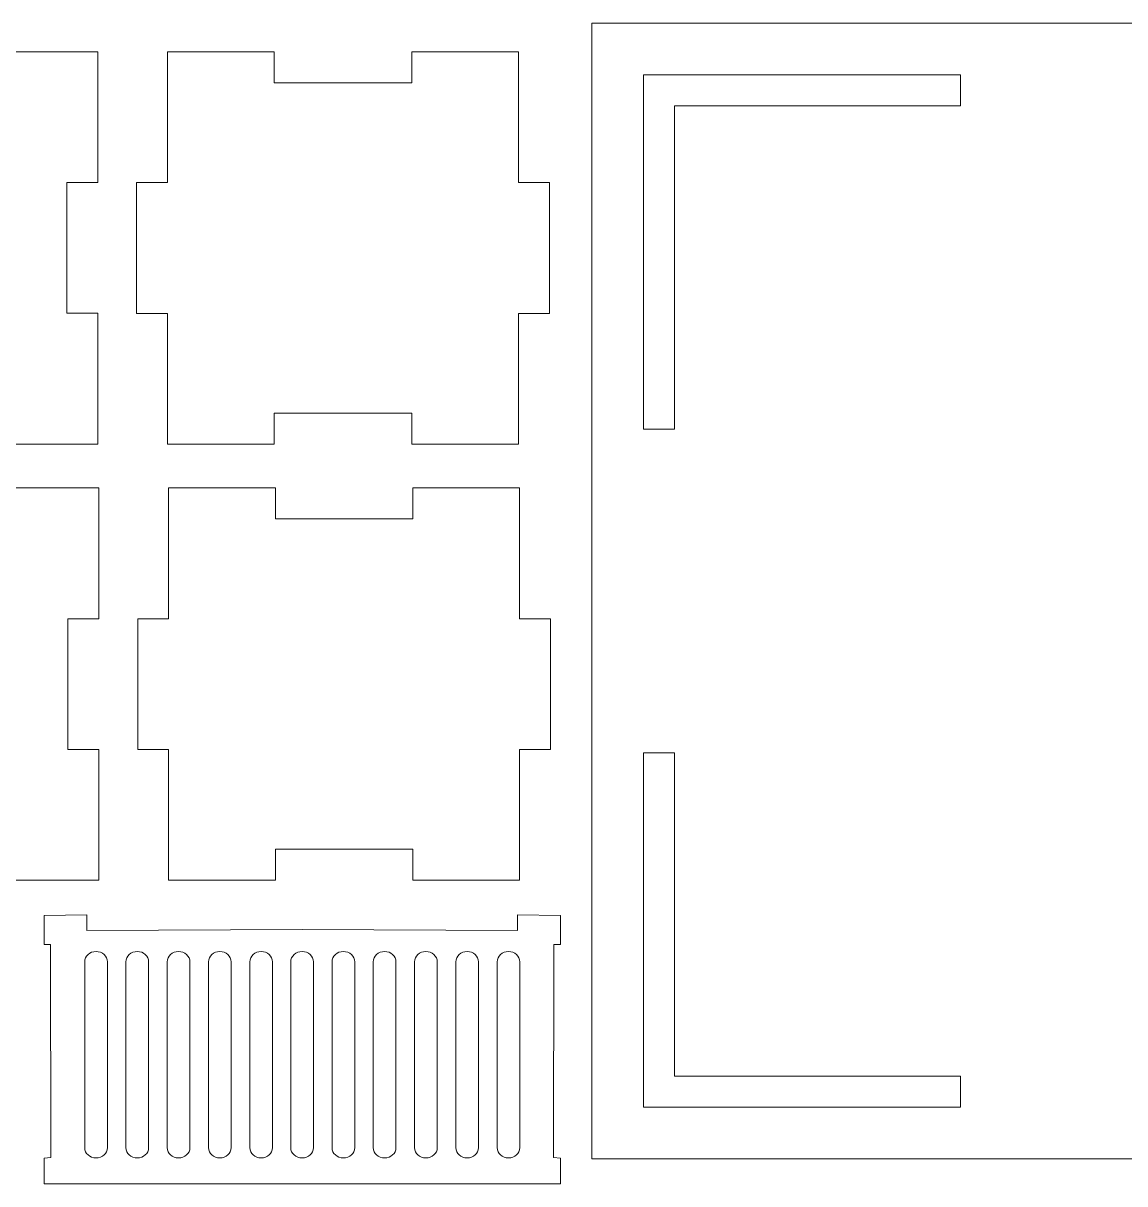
# Model space of a CAD drawing. Header units: millimetres. Extents: x -494 to 494, y -418 to 418.
# Drawn here: x -385.3 to -278.6, y 15.2 to 127.6 of the extents above; entities that cross this region are included whole.
import ezdxf

# ---------------------------------------------------------------- set-up
doc = ezdxf.new("R2010")
doc.units = ezdxf.units.MM
doc.header["$MEASUREMENT"] = 0

msp = doc.modelspace()

# ---------------------------------------------------------------- linework, layer by layer
at = {"lineweight": 9}
for points, knots in [([(-330.2269, 127.6083), (-330.2269, 127.6083), (-330.2269, 17.6083), (-330.2269, 17.6083), (-330.2269, 17.6083), (-330.2269, 17.6083), (-120.2269, 17.6083), (-120.2269, 17.6083), (-120.2269, 17.6083), (-120.2269, 17.6083), (-120.2269, 127.6083), (-120.2269, 127.6083), (-120.2269, 127.6083), (-120.2269, 127.6083), (-330.2269, 127.6083), (-330.2269, 127.6083)], [0, 0, 0, 0, 0.2, 0.2, 0.2, 0.2, 0.4, 0.4, 0.4, 0.4, 0.6, 0.6, 0.6, 0.6, 1, 1, 1, 1]), ([(-431.456, 124.836), (-431.456, 124.836), (-458.116, 124.836), (-458.116, 124.836), (-458.116, 124.836), (-458.116, 124.836), (-458.116, 112.166), (-458.116, 112.166), (-458.116, 112.166), (-458.116, 112.166), (-455.116, 112.166), (-455.116, 112.166), (-455.116, 112.166), (-455.116, 112.166), (-455.116, 99.506), (-455.116, 99.506), (-455.116, 99.506), (-455.116, 99.506), (-458.116, 99.506), (-458.116, 99.506), (-458.116, 99.506), (-458.116, 99.506), (-458.116, 86.836), (-458.116, 86.836), (-458.116, 86.836), (-458.116, 86.836), (-431.456, 86.836), (-431.456, 86.836), (-431.456, 86.836), (-431.456, 86.836), (-431.456, 89.836), (-431.456, 89.836), (-431.456, 89.836), (-431.456, 89.836), (-404.786, 89.836), (-404.786, 89.836), (-404.786, 89.836), (-404.786, 89.836), (-404.786, 86.836), (-404.786, 86.836), (-404.786, 86.836), (-404.786, 86.836), (-378.116, 86.836), (-378.116, 86.836), (-378.116, 86.836), (-378.116, 86.836), (-378.116, 99.506), (-378.116, 99.506), (-378.116, 99.506), (-378.116, 99.506), (-381.116, 99.506), (-381.116, 99.506), (-381.116, 99.506), (-381.116, 99.506), (-381.116, 112.166), (-381.116, 112.166), (-381.116, 112.166), (-381.116, 112.166), (-378.116, 112.166), (-378.116, 112.166), (-378.116, 112.166), (-378.116, 112.166), (-378.116, 124.836), (-378.116, 124.836), (-378.116, 124.836), (-378.116, 124.836), (-404.786, 124.836), (-404.786, 124.836), (-404.786, 124.836), (-404.786, 124.836), (-404.786, 121.836), (-404.786, 121.836), (-404.786, 121.836), (-404.786, 121.836), (-431.456, 121.836), (-431.456, 121.836), (-431.456, 121.836), (-431.456, 121.836), (-431.456, 124.836), (-431.456, 124.836)], [0, 0, 0, 0, 0.04761905, 0.04761905, 0.04761905, 0.04761905, 0.0952381, 0.0952381, 0.0952381, 0.0952381, 0.14285714, 0.14285714, 0.14285714, 0.14285714, 0.19047619, 0.19047619, 0.19047619, 0.19047619, 0.23809524, 0.23809524, 0.23809524, 0.23809524, 0.28571429, 0.28571429, 0.28571429, 0.28571429, 0.33333333, 0.33333333, 0.33333333, 0.33333333, 0.38095238, 0.38095238, 0.38095238, 0.38095238, 0.42857143, 0.42857143, 0.42857143, 0.42857143, 0.47619048, 0.47619048, 0.47619048, 0.47619048, 0.52380952, 0.52380952, 0.52380952, 0.52380952, 0.57142857, 0.57142857, 0.57142857, 0.57142857, 0.61904762, 0.61904762, 0.61904762, 0.61904762, 0.66666667, 0.66666667, 0.66666667, 0.66666667, 0.71428571, 0.71428571, 0.71428571, 0.71428571, 0.76190476, 0.76190476, 0.76190476, 0.76190476, 0.80952381, 0.80952381, 0.80952381, 0.80952381, 0.85714286, 0.85714286, 0.85714286, 0.85714286, 0.9047619, 0.9047619, 0.9047619, 0.9047619, 1, 1, 1, 1]), ([(-361.006, 124.836), (-361.006, 124.836), (-371.346, 124.836), (-371.346, 124.836), (-371.346, 124.836), (-371.346, 124.836), (-371.346, 112.166), (-371.346, 112.166), (-371.346, 112.166), (-371.346, 112.166), (-374.346, 112.166), (-374.346, 112.166), (-374.346, 112.166), (-374.346, 112.166), (-374.346, 99.496), (-374.346, 99.496), (-374.346, 99.496), (-374.346, 99.496), (-371.346, 99.496), (-371.346, 99.496), (-371.346, 99.496), (-371.346, 99.496), (-371.346, 86.836), (-371.346, 86.836), (-371.346, 86.836), (-371.346, 86.836), (-361.006, 86.836), (-361.006, 86.836), (-361.006, 86.836), (-361.006, 86.836), (-361.006, 89.836), (-361.006, 89.836), (-361.006, 89.836), (-361.006, 89.836), (-347.676, 89.836), (-347.676, 89.836), (-347.676, 89.836), (-347.676, 89.836), (-347.676, 86.836), (-347.676, 86.836), (-347.676, 86.836), (-347.676, 86.836), (-337.346, 86.836), (-337.346, 86.836), (-337.346, 86.836), (-337.346, 86.836), (-337.346, 99.496), (-337.346, 99.496), (-337.346, 99.496), (-337.346, 99.496), (-334.346, 99.496), (-334.346, 99.496), (-334.346, 99.496), (-334.346, 99.496), (-334.346, 112.166), (-334.346, 112.166), (-334.346, 112.166), (-334.346, 112.166), (-337.346, 112.166), (-337.346, 112.166), (-337.346, 112.166), (-337.346, 112.166), (-337.346, 124.836), (-337.346, 124.836), (-337.346, 124.836), (-337.346, 124.836), (-347.676, 124.836), (-347.676, 124.836), (-347.676, 124.836), (-347.676, 124.836), (-347.676, 121.836), (-347.676, 121.836), (-347.676, 121.836), (-347.676, 121.836), (-361.006, 121.836), (-361.006, 121.836), (-361.006, 121.836), (-361.006, 121.836), (-361.006, 124.836), (-361.006, 124.836)], [0, 0, 0, 0, 0.04761905, 0.04761905, 0.04761905, 0.04761905, 0.0952381, 0.0952381, 0.0952381, 0.0952381, 0.14285714, 0.14285714, 0.14285714, 0.14285714, 0.19047619, 0.19047619, 0.19047619, 0.19047619, 0.23809524, 0.23809524, 0.23809524, 0.23809524, 0.28571429, 0.28571429, 0.28571429, 0.28571429, 0.33333333, 0.33333333, 0.33333333, 0.33333333, 0.38095238, 0.38095238, 0.38095238, 0.38095238, 0.42857143, 0.42857143, 0.42857143, 0.42857143, 0.47619048, 0.47619048, 0.47619048, 0.47619048, 0.52380952, 0.52380952, 0.52380952, 0.52380952, 0.57142857, 0.57142857, 0.57142857, 0.57142857, 0.61904762, 0.61904762, 0.61904762, 0.61904762, 0.66666667, 0.66666667, 0.66666667, 0.66666667, 0.71428571, 0.71428571, 0.71428571, 0.71428571, 0.76190476, 0.76190476, 0.76190476, 0.76190476, 0.80952381, 0.80952381, 0.80952381, 0.80952381, 0.85714286, 0.85714286, 0.85714286, 0.85714286, 0.9047619, 0.9047619, 0.9047619, 0.9047619, 1, 1, 1, 1]), ([(-294.5169, 122.6083), (-294.5169, 122.6083), (-325.2269, 122.6083), (-325.2269, 122.6083), (-325.2269, 122.6083), (-325.2269, 122.6083), (-325.2269, 88.2683), (-325.2269, 88.2683), (-325.2269, 88.2683), (-325.2269, 88.2683), (-322.2269, 88.2683), (-322.2269, 88.2683), (-322.2269, 88.2683), (-322.2269, 88.2683), (-322.2269, 119.6083), (-322.2269, 119.6083), (-322.2269, 119.6083), (-322.2269, 119.6083), (-294.5169, 119.6083), (-294.5169, 119.6083), (-294.5169, 119.6083), (-294.5169, 119.6083), (-294.5169, 122.6083), (-294.5169, 122.6083)], [0, 0, 0, 0, 0.14285714, 0.14285714, 0.14285714, 0.14285714, 0.28571429, 0.28571429, 0.28571429, 0.28571429, 0.42857143, 0.42857143, 0.42857143, 0.42857143, 0.57142857, 0.57142857, 0.57142857, 0.57142857, 0.71428571, 0.71428571, 0.71428571, 0.71428571, 1, 1, 1, 1]), ([(-431.356, 82.5916), (-431.356, 82.5916), (-458.016, 82.5916), (-458.016, 82.5916), (-458.016, 82.5916), (-458.016, 82.5916), (-458.016, 69.9216), (-458.016, 69.9216), (-458.016, 69.9216), (-458.016, 69.9216), (-455.016, 69.9216), (-455.016, 69.9216), (-455.016, 69.9216), (-455.016, 69.9216), (-455.016, 57.2616), (-455.016, 57.2616), (-455.016, 57.2616), (-455.016, 57.2616), (-458.016, 57.2616), (-458.016, 57.2616), (-458.016, 57.2616), (-458.016, 57.2616), (-458.016, 44.5916), (-458.016, 44.5916), (-458.016, 44.5916), (-458.016, 44.5916), (-431.356, 44.5916), (-431.356, 44.5916), (-431.356, 44.5916), (-431.356, 44.5916), (-431.356, 47.5916), (-431.356, 47.5916), (-431.356, 47.5916), (-431.356, 47.5916), (-404.686, 47.5916), (-404.686, 47.5916), (-404.686, 47.5916), (-404.686, 47.5916), (-404.686, 44.5916), (-404.686, 44.5916), (-404.686, 44.5916), (-404.686, 44.5916), (-378.016, 44.5916), (-378.016, 44.5916), (-378.016, 44.5916), (-378.016, 44.5916), (-378.016, 57.2616), (-378.016, 57.2616), (-378.016, 57.2616), (-378.016, 57.2616), (-381.016, 57.2616), (-381.016, 57.2616), (-381.016, 57.2616), (-381.016, 57.2616), (-381.016, 69.9216), (-381.016, 69.9216), (-381.016, 69.9216), (-381.016, 69.9216), (-378.016, 69.9216), (-378.016, 69.9216), (-378.016, 69.9216), (-378.016, 69.9216), (-378.016, 82.5916), (-378.016, 82.5916), (-378.016, 82.5916), (-378.016, 82.5916), (-404.686, 82.5916), (-404.686, 82.5916), (-404.686, 82.5916), (-404.686, 82.5916), (-404.686, 79.5916), (-404.686, 79.5916), (-404.686, 79.5916), (-404.686, 79.5916), (-431.356, 79.5916), (-431.356, 79.5916), (-431.356, 79.5916), (-431.356, 79.5916), (-431.356, 82.5916), (-431.356, 82.5916)], [0, 0, 0, 0, 0.04761905, 0.04761905, 0.04761905, 0.04761905, 0.0952381, 0.0952381, 0.0952381, 0.0952381, 0.14285714, 0.14285714, 0.14285714, 0.14285714, 0.19047619, 0.19047619, 0.19047619, 0.19047619, 0.23809524, 0.23809524, 0.23809524, 0.23809524, 0.28571429, 0.28571429, 0.28571429, 0.28571429, 0.33333333, 0.33333333, 0.33333333, 0.33333333, 0.38095238, 0.38095238, 0.38095238, 0.38095238, 0.42857143, 0.42857143, 0.42857143, 0.42857143, 0.47619048, 0.47619048, 0.47619048, 0.47619048, 0.52380952, 0.52380952, 0.52380952, 0.52380952, 0.57142857, 0.57142857, 0.57142857, 0.57142857, 0.61904762, 0.61904762, 0.61904762, 0.61904762, 0.66666667, 0.66666667, 0.66666667, 0.66666667, 0.71428571, 0.71428571, 0.71428571, 0.71428571, 0.76190476, 0.76190476, 0.76190476, 0.76190476, 0.80952381, 0.80952381, 0.80952381, 0.80952381, 0.85714286, 0.85714286, 0.85714286, 0.85714286, 0.9047619, 0.9047619, 0.9047619, 0.9047619, 1, 1, 1, 1]), ([(-360.906, 82.5916), (-360.906, 82.5916), (-371.246, 82.5916), (-371.246, 82.5916), (-371.246, 82.5916), (-371.246, 82.5916), (-371.246, 69.9216), (-371.246, 69.9216), (-371.246, 69.9216), (-371.246, 69.9216), (-374.246, 69.9216), (-374.246, 69.9216), (-374.246, 69.9216), (-374.246, 69.9216), (-374.246, 57.2516), (-374.246, 57.2516), (-374.246, 57.2516), (-374.246, 57.2516), (-371.246, 57.2516), (-371.246, 57.2516), (-371.246, 57.2516), (-371.246, 57.2516), (-371.246, 44.5916), (-371.246, 44.5916), (-371.246, 44.5916), (-371.246, 44.5916), (-360.906, 44.5916), (-360.906, 44.5916), (-360.906, 44.5916), (-360.906, 44.5916), (-360.906, 47.5916), (-360.906, 47.5916), (-360.906, 47.5916), (-360.906, 47.5916), (-347.576, 47.5916), (-347.576, 47.5916), (-347.576, 47.5916), (-347.576, 47.5916), (-347.576, 44.5916), (-347.576, 44.5916), (-347.576, 44.5916), (-347.576, 44.5916), (-337.246, 44.5916), (-337.246, 44.5916), (-337.246, 44.5916), (-337.246, 44.5916), (-337.246, 57.2516), (-337.246, 57.2516), (-337.246, 57.2516), (-337.246, 57.2516), (-334.246, 57.2516), (-334.246, 57.2516), (-334.246, 57.2516), (-334.246, 57.2516), (-334.246, 69.9216), (-334.246, 69.9216), (-334.246, 69.9216), (-334.246, 69.9216), (-337.246, 69.9216), (-337.246, 69.9216), (-337.246, 69.9216), (-337.246, 69.9216), (-337.246, 82.5916), (-337.246, 82.5916), (-337.246, 82.5916), (-337.246, 82.5916), (-347.576, 82.5916), (-347.576, 82.5916), (-347.576, 82.5916), (-347.576, 82.5916), (-347.576, 79.5916), (-347.576, 79.5916), (-347.576, 79.5916), (-347.576, 79.5916), (-360.906, 79.5916), (-360.906, 79.5916), (-360.906, 79.5916), (-360.906, 79.5916), (-360.906, 82.5916), (-360.906, 82.5916)], [0, 0, 0, 0, 0.04761905, 0.04761905, 0.04761905, 0.04761905, 0.0952381, 0.0952381, 0.0952381, 0.0952381, 0.14285714, 0.14285714, 0.14285714, 0.14285714, 0.19047619, 0.19047619, 0.19047619, 0.19047619, 0.23809524, 0.23809524, 0.23809524, 0.23809524, 0.28571429, 0.28571429, 0.28571429, 0.28571429, 0.33333333, 0.33333333, 0.33333333, 0.33333333, 0.38095238, 0.38095238, 0.38095238, 0.38095238, 0.42857143, 0.42857143, 0.42857143, 0.42857143, 0.47619048, 0.47619048, 0.47619048, 0.47619048, 0.52380952, 0.52380952, 0.52380952, 0.52380952, 0.57142857, 0.57142857, 0.57142857, 0.57142857, 0.61904762, 0.61904762, 0.61904762, 0.61904762, 0.66666667, 0.66666667, 0.66666667, 0.66666667, 0.71428571, 0.71428571, 0.71428571, 0.71428571, 0.76190476, 0.76190476, 0.76190476, 0.76190476, 0.80952381, 0.80952381, 0.80952381, 0.80952381, 0.85714286, 0.85714286, 0.85714286, 0.85714286, 0.9047619, 0.9047619, 0.9047619, 0.9047619, 1, 1, 1, 1]), ([(-322.2269, 25.6083), (-322.2269, 25.6083), (-294.5169, 25.6083), (-294.5169, 25.6083), (-294.5169, 25.6083), (-294.5169, 25.6083), (-294.5169, 22.6083), (-294.5169, 22.6083), (-294.5169, 22.6083), (-294.5169, 22.6083), (-325.2269, 22.6083), (-325.2269, 22.6083), (-325.2269, 22.6083), (-325.2269, 22.6083), (-325.2269, 56.9383), (-325.2269, 56.9383), (-325.2269, 56.9383), (-325.2269, 56.9383), (-322.2269, 56.9383), (-322.2269, 56.9383), (-322.2269, 56.9383), (-322.2269, 56.9383), (-322.2269, 25.6083), (-322.2269, 25.6083)], [0, 0, 0, 0, 0.14285714, 0.14285714, 0.14285714, 0.14285714, 0.28571429, 0.28571429, 0.28571429, 0.28571429, 0.42857143, 0.42857143, 0.42857143, 0.42857143, 0.57142857, 0.57142857, 0.57142857, 0.57142857, 0.71428571, 0.71428571, 0.71428571, 0.71428571, 1, 1, 1, 1]), ([(-358.2995, 15.183), (-358.2995, 15.183), (-333.2841, 15.183), (-333.2841, 15.183), (-333.2841, 15.183), (-333.2841, 15.183), (-333.2841, 17.6518), (-333.2841, 17.6518), (-333.2841, 17.6518), (-333.2841, 17.6518), (-333.9456, 17.7179), (-333.9456, 17.7179), (-333.9456, 17.7179), (-333.9456, 17.7179), (-333.9066, 38.3559), (-333.9066, 38.3559), (-333.9066, 38.3559), (-333.9066, 38.3559), (-333.2841, 38.3554), (-333.2841, 38.3554), (-333.2841, 38.3554), (-333.2841, 38.3554), (-333.2841, 41.183), (-333.2841, 41.183), (-333.2841, 41.183), (-333.2841, 41.183), (-337.4317, 41.2324), (-337.4317, 41.2324), (-337.4317, 41.2324), (-337.4317, 41.2324), (-337.432, 39.7111), (-337.432, 39.7111), (-337.432, 39.7111), (-337.432, 39.7111), (-358.2995, 39.8308), (-358.2995, 39.8308), (-358.2995, 39.8308), (-358.2995, 39.8308), (-379.167, 39.7111), (-379.167, 39.7111), (-379.167, 39.7111), (-379.167, 39.7111), (-379.1673, 41.2324), (-379.1673, 41.2324), (-379.1673, 41.2324), (-379.1673, 41.2324), (-383.3149, 41.183), (-383.3149, 41.183), (-383.3149, 41.183), (-383.3149, 41.183), (-383.3149, 38.3554), (-383.3149, 38.3554), (-383.3149, 38.3554), (-383.3149, 38.3554), (-382.6924, 38.3559), (-382.6924, 38.3559), (-382.6924, 38.3559), (-382.6924, 38.3559), (-382.6534, 17.7179), (-382.6534, 17.7179), (-382.6534, 17.7179), (-382.6534, 17.7179), (-383.3149, 17.6518), (-383.3149, 17.6518), (-383.3149, 17.6518), (-383.3149, 17.6518), (-383.3149, 15.183), (-383.3149, 15.183), (-383.3149, 15.183), (-383.3149, 15.183), (-358.2995, 15.183), (-358.2995, 15.183)], [0, 0, 0, 0, 0.05263158, 0.05263158, 0.05263158, 0.05263158, 0.10526316, 0.10526316, 0.10526316, 0.10526316, 0.15789474, 0.15789474, 0.15789474, 0.15789474, 0.21052632, 0.21052632, 0.21052632, 0.21052632, 0.26315789, 0.26315789, 0.26315789, 0.26315789, 0.31578947, 0.31578947, 0.31578947, 0.31578947, 0.36842105, 0.36842105, 0.36842105, 0.36842105, 0.42105263, 0.42105263, 0.42105263, 0.42105263, 0.47368421, 0.47368421, 0.47368421, 0.47368421, 0.52631579, 0.52631579, 0.52631579, 0.52631579, 0.57894737, 0.57894737, 0.57894737, 0.57894737, 0.63157895, 0.63157895, 0.63157895, 0.63157895, 0.68421053, 0.68421053, 0.68421053, 0.68421053, 0.73684211, 0.73684211, 0.73684211, 0.73684211, 0.78947368, 0.78947368, 0.78947368, 0.78947368, 0.84210526, 0.84210526, 0.84210526, 0.84210526, 0.89473684, 0.89473684, 0.89473684, 0.89473684, 1, 1, 1, 1]), ([(-378.2841, 37.683), (-378.2841, 37.683), (-378.284, 37.683), (-378.284, 37.683), (-378.284, 37.683), (-377.6789, 37.683), (-377.1841, 37.2331), (-377.1841, 36.6831), (-377.1841, 36.6831), (-377.1841, 36.6831), (-377.1841, 18.6829), (-377.1841, 18.6829), (-377.1841, 18.6829), (-377.1841, 18.1329), (-377.6789, 17.683), (-378.284, 17.683), (-378.284, 17.683), (-378.284, 17.683), (-378.2841, 17.683), (-378.2841, 17.683), (-378.2841, 17.683), (-378.8892, 17.683), (-379.3841, 18.1329), (-379.3841, 18.6829), (-379.3841, 18.6829), (-379.3841, 18.6829), (-379.3841, 36.6831), (-379.3841, 36.6831), (-379.3841, 36.6831), (-379.3841, 37.2331), (-378.8892, 37.683), (-378.2841, 37.683)], [0, 0, 0, 0, 0.11111111, 0.11111111, 0.11111111, 0.11111111, 0.22222222, 0.22222222, 0.22222222, 0.22222222, 0.33333333, 0.33333333, 0.33333333, 0.33333333, 0.44444444, 0.44444444, 0.44444444, 0.44444444, 0.55555556, 0.55555556, 0.55555556, 0.55555556, 0.66666667, 0.66666667, 0.66666667, 0.66666667, 0.77777778, 0.77777778, 0.77777778, 0.77777778, 1, 1, 1, 1]), ([(-374.2841, 37.683), (-374.2841, 37.683), (-374.284, 37.683), (-374.284, 37.683), (-374.284, 37.683), (-373.6789, 37.683), (-373.1841, 37.2331), (-373.1841, 36.6831), (-373.1841, 36.6831), (-373.1841, 36.6831), (-373.1841, 18.6829), (-373.1841, 18.6829), (-373.1841, 18.6829), (-373.1841, 18.1329), (-373.6789, 17.683), (-374.284, 17.683), (-374.284, 17.683), (-374.284, 17.683), (-374.2841, 17.683), (-374.2841, 17.683), (-374.2841, 17.683), (-374.8892, 17.683), (-375.3841, 18.1329), (-375.3841, 18.6829), (-375.3841, 18.6829), (-375.3841, 18.6829), (-375.3841, 36.6831), (-375.3841, 36.6831), (-375.3841, 36.6831), (-375.3841, 37.2331), (-374.8892, 37.683), (-374.2841, 37.683)], [0, 0, 0, 0, 0.11111111, 0.11111111, 0.11111111, 0.11111111, 0.22222222, 0.22222222, 0.22222222, 0.22222222, 0.33333333, 0.33333333, 0.33333333, 0.33333333, 0.44444444, 0.44444444, 0.44444444, 0.44444444, 0.55555556, 0.55555556, 0.55555556, 0.55555556, 0.66666667, 0.66666667, 0.66666667, 0.66666667, 0.77777778, 0.77777778, 0.77777778, 0.77777778, 1, 1, 1, 1]), ([(-370.2841, 37.683), (-370.2841, 37.683), (-370.284, 37.683), (-370.284, 37.683), (-370.284, 37.683), (-369.6789, 37.683), (-369.1841, 37.2331), (-369.1841, 36.6831), (-369.1841, 36.6831), (-369.1841, 36.6831), (-369.1841, 18.6829), (-369.1841, 18.6829), (-369.1841, 18.6829), (-369.1841, 18.1329), (-369.6789, 17.683), (-370.284, 17.683), (-370.284, 17.683), (-370.284, 17.683), (-370.2841, 17.683), (-370.2841, 17.683), (-370.2841, 17.683), (-370.8892, 17.683), (-371.3841, 18.1329), (-371.3841, 18.6829), (-371.3841, 18.6829), (-371.3841, 18.6829), (-371.3841, 36.6831), (-371.3841, 36.6831), (-371.3841, 36.6831), (-371.3841, 37.2331), (-370.8892, 37.683), (-370.2841, 37.683)], [0, 0, 0, 0, 0.11111111, 0.11111111, 0.11111111, 0.11111111, 0.22222222, 0.22222222, 0.22222222, 0.22222222, 0.33333333, 0.33333333, 0.33333333, 0.33333333, 0.44444444, 0.44444444, 0.44444444, 0.44444444, 0.55555556, 0.55555556, 0.55555556, 0.55555556, 0.66666667, 0.66666667, 0.66666667, 0.66666667, 0.77777778, 0.77777778, 0.77777778, 0.77777778, 1, 1, 1, 1]), ([(-366.2841, 37.683), (-366.2841, 37.683), (-366.284, 37.683), (-366.284, 37.683), (-366.284, 37.683), (-365.6789, 37.683), (-365.1841, 37.2331), (-365.1841, 36.6831), (-365.1841, 36.6831), (-365.1841, 36.6831), (-365.1841, 18.6829), (-365.1841, 18.6829), (-365.1841, 18.6829), (-365.1841, 18.1329), (-365.6789, 17.683), (-366.284, 17.683), (-366.284, 17.683), (-366.284, 17.683), (-366.2841, 17.683), (-366.2841, 17.683), (-366.2841, 17.683), (-366.8892, 17.683), (-367.3841, 18.1329), (-367.3841, 18.6829), (-367.3841, 18.6829), (-367.3841, 18.6829), (-367.3841, 36.6831), (-367.3841, 36.6831), (-367.3841, 36.6831), (-367.3841, 37.2331), (-366.8892, 37.683), (-366.2841, 37.683)], [0, 0, 0, 0, 0.11111111, 0.11111111, 0.11111111, 0.11111111, 0.22222222, 0.22222222, 0.22222222, 0.22222222, 0.33333333, 0.33333333, 0.33333333, 0.33333333, 0.44444444, 0.44444444, 0.44444444, 0.44444444, 0.55555556, 0.55555556, 0.55555556, 0.55555556, 0.66666667, 0.66666667, 0.66666667, 0.66666667, 0.77777778, 0.77777778, 0.77777778, 0.77777778, 1, 1, 1, 1]), ([(-362.2841, 37.683), (-362.2841, 37.683), (-362.284, 37.683), (-362.284, 37.683), (-362.284, 37.683), (-361.6789, 37.683), (-361.1841, 37.2331), (-361.1841, 36.6831), (-361.1841, 36.6831), (-361.1841, 36.6831), (-361.1841, 18.6829), (-361.1841, 18.6829), (-361.1841, 18.6829), (-361.1841, 18.1329), (-361.6789, 17.683), (-362.284, 17.683), (-362.284, 17.683), (-362.284, 17.683), (-362.2841, 17.683), (-362.2841, 17.683), (-362.2841, 17.683), (-362.8892, 17.683), (-363.3841, 18.1329), (-363.3841, 18.6829), (-363.3841, 18.6829), (-363.3841, 18.6829), (-363.3841, 36.6831), (-363.3841, 36.6831), (-363.3841, 36.6831), (-363.3841, 37.2331), (-362.8892, 37.683), (-362.2841, 37.683)], [0, 0, 0, 0, 0.11111111, 0.11111111, 0.11111111, 0.11111111, 0.22222222, 0.22222222, 0.22222222, 0.22222222, 0.33333333, 0.33333333, 0.33333333, 0.33333333, 0.44444444, 0.44444444, 0.44444444, 0.44444444, 0.55555556, 0.55555556, 0.55555556, 0.55555556, 0.66666667, 0.66666667, 0.66666667, 0.66666667, 0.77777778, 0.77777778, 0.77777778, 0.77777778, 1, 1, 1, 1]), ([(-358.3149, 37.683), (-358.3149, 37.683), (-358.315, 37.683), (-358.315, 37.683), (-358.315, 37.683), (-358.9201, 37.683), (-359.4149, 37.2331), (-359.4149, 36.6831), (-359.4149, 36.6831), (-359.4149, 36.6831), (-359.4149, 18.6829), (-359.4149, 18.6829), (-359.4149, 18.6829), (-359.4149, 18.1329), (-358.9201, 17.683), (-358.315, 17.683), (-358.315, 17.683), (-358.315, 17.683), (-358.3149, 17.683), (-358.3149, 17.683), (-358.3149, 17.683), (-357.7098, 17.683), (-357.2149, 18.1329), (-357.2149, 18.6829), (-357.2149, 18.6829), (-357.2149, 18.6829), (-357.2149, 36.6831), (-357.2149, 36.6831), (-357.2149, 36.6831), (-357.2149, 37.2331), (-357.7098, 37.683), (-358.3149, 37.683)], [0, 0, 0, 0, 0.11111111, 0.11111111, 0.11111111, 0.11111111, 0.22222222, 0.22222222, 0.22222222, 0.22222222, 0.33333333, 0.33333333, 0.33333333, 0.33333333, 0.44444444, 0.44444444, 0.44444444, 0.44444444, 0.55555556, 0.55555556, 0.55555556, 0.55555556, 0.66666667, 0.66666667, 0.66666667, 0.66666667, 0.77777778, 0.77777778, 0.77777778, 0.77777778, 1, 1, 1, 1]), ([(-354.3149, 37.683), (-354.3149, 37.683), (-354.315, 37.683), (-354.315, 37.683), (-354.315, 37.683), (-354.9201, 37.683), (-355.4149, 37.2331), (-355.4149, 36.6831), (-355.4149, 36.6831), (-355.4149, 36.6831), (-355.4149, 18.6829), (-355.4149, 18.6829), (-355.4149, 18.6829), (-355.4149, 18.1329), (-354.9201, 17.683), (-354.315, 17.683), (-354.315, 17.683), (-354.315, 17.683), (-354.3149, 17.683), (-354.3149, 17.683), (-354.3149, 17.683), (-353.7098, 17.683), (-353.2149, 18.1329), (-353.2149, 18.6829), (-353.2149, 18.6829), (-353.2149, 18.6829), (-353.2149, 36.6831), (-353.2149, 36.6831), (-353.2149, 36.6831), (-353.2149, 37.2331), (-353.7098, 37.683), (-354.3149, 37.683)], [0, 0, 0, 0, 0.11111111, 0.11111111, 0.11111111, 0.11111111, 0.22222222, 0.22222222, 0.22222222, 0.22222222, 0.33333333, 0.33333333, 0.33333333, 0.33333333, 0.44444444, 0.44444444, 0.44444444, 0.44444444, 0.55555556, 0.55555556, 0.55555556, 0.55555556, 0.66666667, 0.66666667, 0.66666667, 0.66666667, 0.77777778, 0.77777778, 0.77777778, 0.77777778, 1, 1, 1, 1]), ([(-350.3149, 37.683), (-350.3149, 37.683), (-350.315, 37.683), (-350.315, 37.683), (-350.315, 37.683), (-350.9201, 37.683), (-351.4149, 37.2331), (-351.4149, 36.6831), (-351.4149, 36.6831), (-351.4149, 36.6831), (-351.4149, 18.6829), (-351.4149, 18.6829), (-351.4149, 18.6829), (-351.4149, 18.1329), (-350.9201, 17.683), (-350.315, 17.683), (-350.315, 17.683), (-350.315, 17.683), (-350.3149, 17.683), (-350.3149, 17.683), (-350.3149, 17.683), (-349.7098, 17.683), (-349.2149, 18.1329), (-349.2149, 18.6829), (-349.2149, 18.6829), (-349.2149, 18.6829), (-349.2149, 36.6831), (-349.2149, 36.6831), (-349.2149, 36.6831), (-349.2149, 37.2331), (-349.7098, 37.683), (-350.3149, 37.683)], [0, 0, 0, 0, 0.11111111, 0.11111111, 0.11111111, 0.11111111, 0.22222222, 0.22222222, 0.22222222, 0.22222222, 0.33333333, 0.33333333, 0.33333333, 0.33333333, 0.44444444, 0.44444444, 0.44444444, 0.44444444, 0.55555556, 0.55555556, 0.55555556, 0.55555556, 0.66666667, 0.66666667, 0.66666667, 0.66666667, 0.77777778, 0.77777778, 0.77777778, 0.77777778, 1, 1, 1, 1]), ([(-346.3149, 37.683), (-346.3149, 37.683), (-346.315, 37.683), (-346.315, 37.683), (-346.315, 37.683), (-346.9201, 37.683), (-347.4149, 37.2331), (-347.4149, 36.6831), (-347.4149, 36.6831), (-347.4149, 36.6831), (-347.4149, 18.6829), (-347.4149, 18.6829), (-347.4149, 18.6829), (-347.4149, 18.1329), (-346.9201, 17.683), (-346.315, 17.683), (-346.315, 17.683), (-346.315, 17.683), (-346.3149, 17.683), (-346.3149, 17.683), (-346.3149, 17.683), (-345.7098, 17.683), (-345.2149, 18.1329), (-345.2149, 18.6829), (-345.2149, 18.6829), (-345.2149, 18.6829), (-345.2149, 36.6831), (-345.2149, 36.6831), (-345.2149, 36.6831), (-345.2149, 37.2331), (-345.7098, 37.683), (-346.3149, 37.683)], [0, 0, 0, 0, 0.11111111, 0.11111111, 0.11111111, 0.11111111, 0.22222222, 0.22222222, 0.22222222, 0.22222222, 0.33333333, 0.33333333, 0.33333333, 0.33333333, 0.44444444, 0.44444444, 0.44444444, 0.44444444, 0.55555556, 0.55555556, 0.55555556, 0.55555556, 0.66666667, 0.66666667, 0.66666667, 0.66666667, 0.77777778, 0.77777778, 0.77777778, 0.77777778, 1, 1, 1, 1]), ([(-342.3149, 37.683), (-342.3149, 37.683), (-342.315, 37.683), (-342.315, 37.683), (-342.315, 37.683), (-342.9201, 37.683), (-343.4149, 37.2331), (-343.4149, 36.6831), (-343.4149, 36.6831), (-343.4149, 36.6831), (-343.4149, 18.6829), (-343.4149, 18.6829), (-343.4149, 18.6829), (-343.4149, 18.1329), (-342.9201, 17.683), (-342.315, 17.683), (-342.315, 17.683), (-342.315, 17.683), (-342.3149, 17.683), (-342.3149, 17.683), (-342.3149, 17.683), (-341.7098, 17.683), (-341.2149, 18.1329), (-341.2149, 18.6829), (-341.2149, 18.6829), (-341.2149, 18.6829), (-341.2149, 36.6831), (-341.2149, 36.6831), (-341.2149, 36.6831), (-341.2149, 37.2331), (-341.7098, 37.683), (-342.3149, 37.683)], [0, 0, 0, 0, 0.11111111, 0.11111111, 0.11111111, 0.11111111, 0.22222222, 0.22222222, 0.22222222, 0.22222222, 0.33333333, 0.33333333, 0.33333333, 0.33333333, 0.44444444, 0.44444444, 0.44444444, 0.44444444, 0.55555556, 0.55555556, 0.55555556, 0.55555556, 0.66666667, 0.66666667, 0.66666667, 0.66666667, 0.77777778, 0.77777778, 0.77777778, 0.77777778, 1, 1, 1, 1]), ([(-338.3149, 37.683), (-338.3149, 37.683), (-338.315, 37.683), (-338.315, 37.683), (-338.315, 37.683), (-338.9201, 37.683), (-339.4149, 37.2331), (-339.4149, 36.6831), (-339.4149, 36.6831), (-339.4149, 36.6831), (-339.4149, 18.6829), (-339.4149, 18.6829), (-339.4149, 18.6829), (-339.4149, 18.1329), (-338.9201, 17.683), (-338.315, 17.683), (-338.315, 17.683), (-338.315, 17.683), (-338.3149, 17.683), (-338.3149, 17.683), (-338.3149, 17.683), (-337.7098, 17.683), (-337.2149, 18.1329), (-337.2149, 18.6829), (-337.2149, 18.6829), (-337.2149, 18.6829), (-337.2149, 36.6831), (-337.2149, 36.6831), (-337.2149, 36.6831), (-337.2149, 37.2331), (-337.7098, 37.683), (-338.3149, 37.683)], [0, 0, 0, 0, 0.11111111, 0.11111111, 0.11111111, 0.11111111, 0.22222222, 0.22222222, 0.22222222, 0.22222222, 0.33333333, 0.33333333, 0.33333333, 0.33333333, 0.44444444, 0.44444444, 0.44444444, 0.44444444, 0.55555556, 0.55555556, 0.55555556, 0.55555556, 0.66666667, 0.66666667, 0.66666667, 0.66666667, 0.77777778, 0.77777778, 0.77777778, 0.77777778, 1, 1, 1, 1])]:
    msp.add_open_spline(points, degree=3, knots=knots, dxfattribs=at)

doc.saveas('drawing.dxf')
